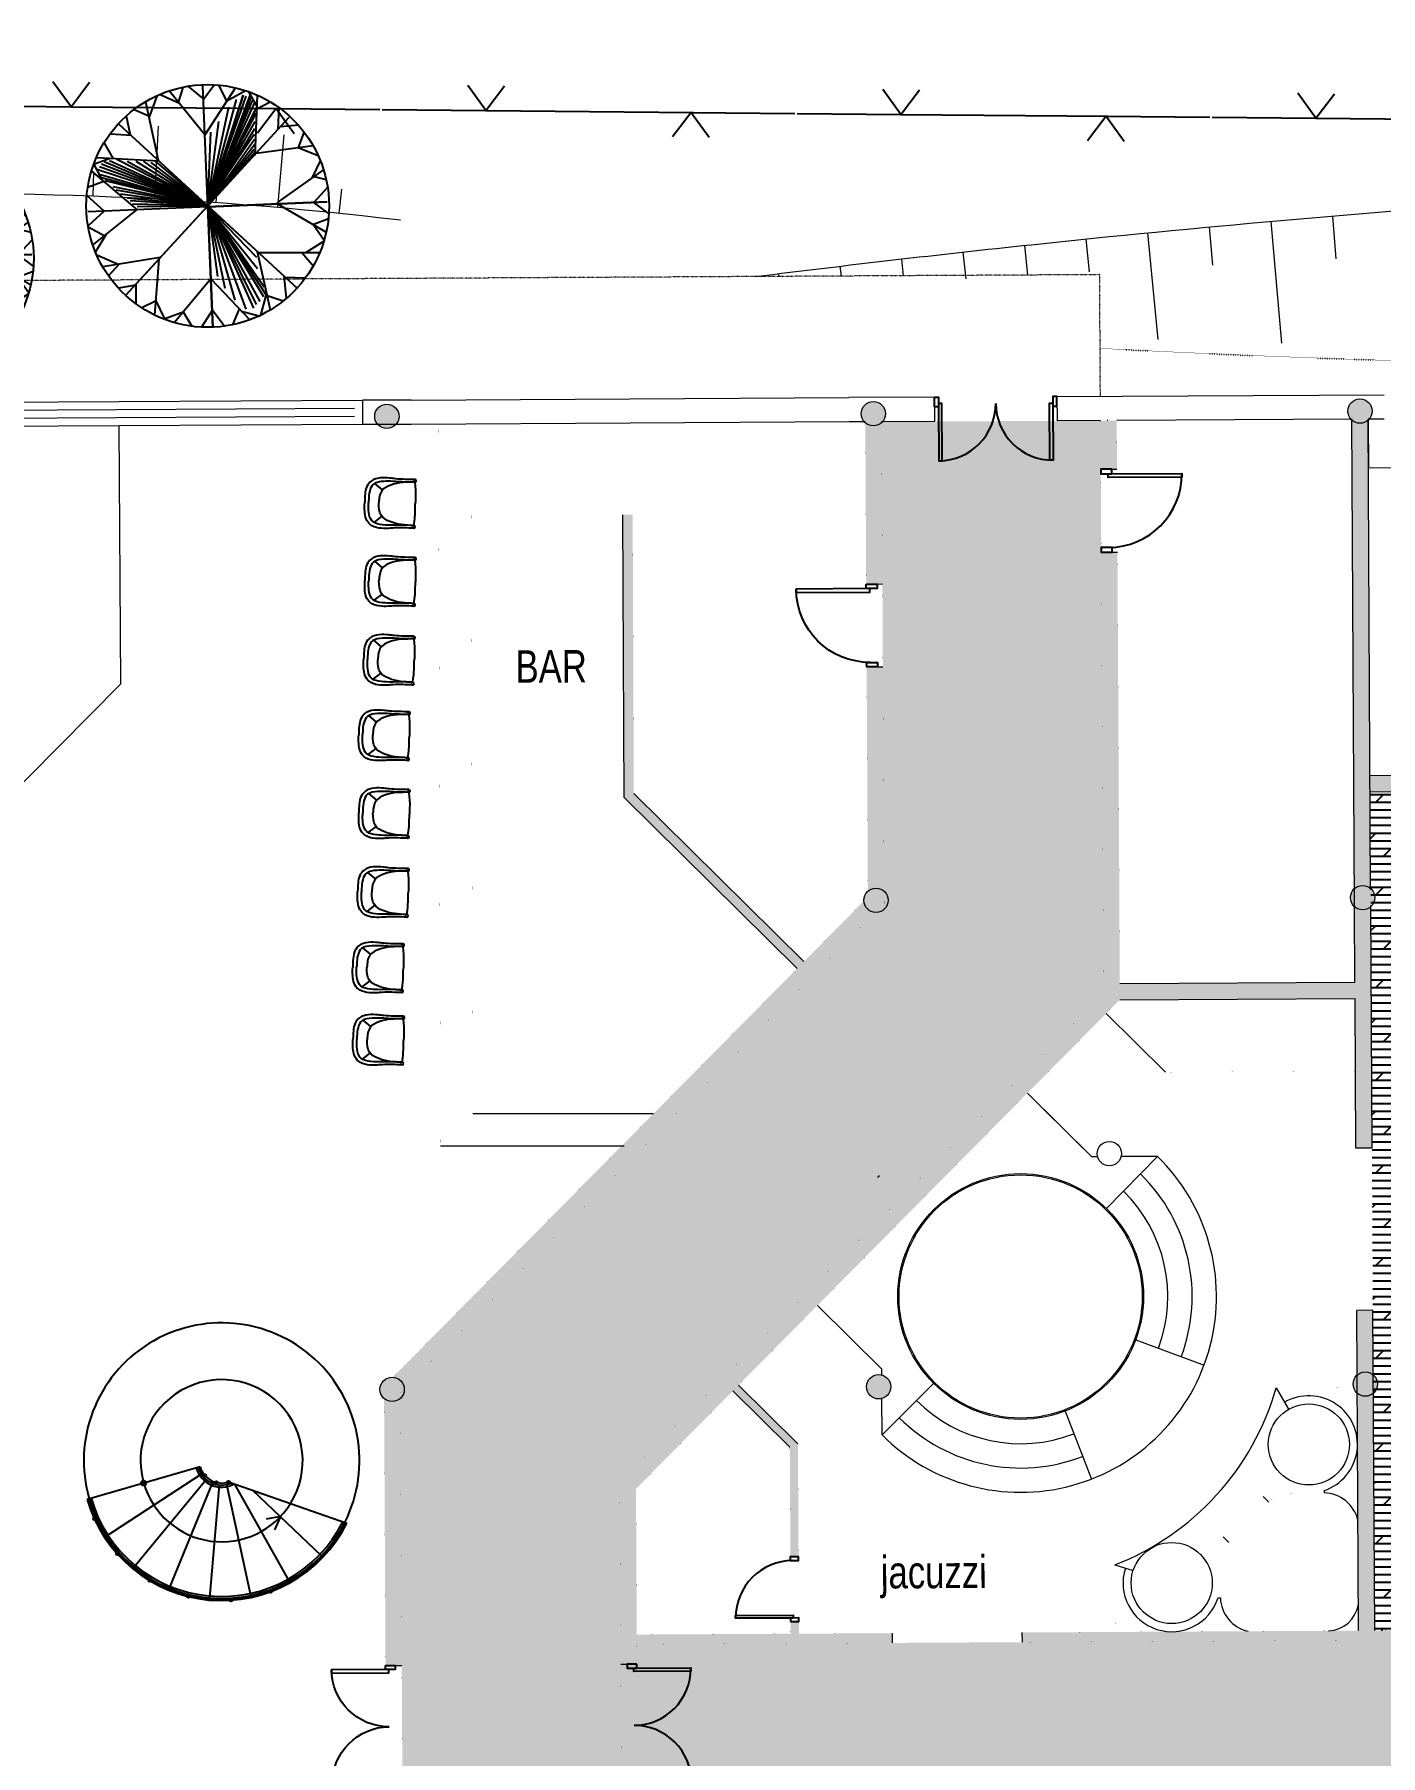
# Model space of a CAD drawing. Header units: millimetres. Extents: x 15176 to 113240, y 14038 to 107702.
# Drawn here: x 37371 to 53971, y 84063 to 105290 of the extents above; entities that cross this region are included whole.
import ezdxf

# ---------------------------------------------------------------- set-up
doc = ezdxf.new("R2010")
doc.units = ezdxf.units.MM
doc.linetypes.add('ACAD_ISO03W100', pattern=[30, 12, -18])
doc.linetypes.add('ADOT1', pattern=[1.6, 0.1, -1.5])
for name, color, linetype in [('contur floor', 175, 'Continuous'), ('doors', 4, 'Continuous'), ('furniture', 34, 'Continuous'), ('graas', 72, 'Continuous'), ('hatch', 252, 'Continuous'), ('sanitari', 144, 'Continuous'), ('txt', 164, 'Continuous'), ('wall', 5, 'Continuous'), ('windows', 4, 'Continuous')]:
    doc.layers.add(name, color=color, linetype=linetype)
doc.layers.add('plants', color=3, linetype='Continuous', lineweight=25)
doc.styles.add('KOTE', font='romrust.shx', dxfattribs={"width": 0.8})
pattern_1 = [(0, (0, 0), (0, 95.25), []), (45, (0, 0), (-190.4998701525148, 190.4998701525148), [134.7038418160373, -269.4076836320746])]

# ---------------------------------------------------------------- blocks, each defined once
blk = doc.blocks.new('476_3')
for p, q in [((-2.443, 0), (-2.887, 0.61)), ((-2.443, 0), (-1.999, 0.61)), ((-4.942, 0), (-2.443, 0)), ((-2.443, 0), (2.554, 0)), ((-2.443, 0), (-2.443, 0)), ((2.499, 0), (2.055, -0.61)), ((2.499, 0), (4.998, 0)), ((2.499, 0), (2.943, -0.61))]:
    blk.add_line(p, q)
blk = doc.blocks.new('D1510')
for points in [[(50, 20.00000000001819), (50, 725.0000000000182), (90, 725.0000000000182), (90, 20.00000000001819), (50, 20.00000000001819)], [(1460, 20.00000000001819), (1460, 725.0000000000182), (1420, 725.0000000000182), (1420, 20.00000000001819), (1460, 20.00000000001819)]]:
    blk.add_lwpolyline(points)
at = {"color": 0}
for points in [[(-1.455191522836685e-11, 60), (1.455191522836685e-11, -60), (50.00000000001455, -59.99999999996362), (49.99999999998545, 60), (-1.455191522836685e-11, 60)], [(1510.000000000015, 60), (1509.999999999985, -60), (1459.999999999985, -59.99999999996362), (1460.000000000015, 60), (1510.000000000015, 60)]]:
    blk.add_lwpolyline(points, dxfattribs=at)
for centre, start, end in [((50, 20.00000000001819), 0, 90), ((1460, 20.00000000001819), 90, 180)]:
    blk.add_arc(centre, 705, start, end)
blk = doc.blocks.new('D910')
blk.add_lwpolyline([(50, 20.00000000001819), (50, 830.0000000000182), (90, 830.0000000000182), (90, 20.00000000001819), (50, 20.00000000001819)])
at = {"color": 0}
for points in [[(-1.455191522836685e-11, 60), (1.455191522836685e-11, -60), (50.00000000001455, -59.99999999996362), (49.99999999998545, 60), (-1.455191522836685e-11, 60)], [(859.9999999999854, 60), (860.0000000000146, -60), (910.0000000000146, -59.99999999996362), (909.9999999999854, 60), (859.9999999999854, 60)]]:
    blk.add_lwpolyline(points, dxfattribs=at)
blk.add_arc((50, 20.00000000001819), 810, 0, 90)
blk = doc.blocks.new('chair')
at = {"layer": 'furniture'}
for p, q in [((-405.1464923507447, 169.6839737929859), (-502.3062291868264, 249.8182750646083)), ((-410.910259136057, -155.2066047660628), (-510.8512299828799, -231.8442133439567))]:
    blk.add_line(p, q, dxfattribs=at)
for centre in [(-7.969390500766167, 283.9434146582225), (-18.03588163867971, -283.482064487669)]:
    blk.add_circle(centre, 16.69040609972769, dxfattribs=at)
for points, knots in [([(-7.666665664211905, 301.0187124852237), (-87.9541950415587, 300.2321909521925), (-191.525018682114, 299.8833768447603), (-368.2489447556218, 322.6030625531785), (-517.2192821380595, 324.4682527380573), (-607.8777488769847, 210.273372145366), (-622.7762639654102, 113.729825866083), (-624.1614862074784, 46.82181461380787), (-624.6254982812461, 11.08104647443361)], [2.107928769730949, 2.107928769730949, 2.107928769730949, 2.107928769730949, 32.56566492032017, 41.4502390133168, 71.05429102073958, 82.06124660621079, 93.9829604484101, 107.6694990535344, 107.6694990535344, 107.6694990535344, 107.6694990535344]), ([(-8.26544240189105, 267.2556344269724), (0.9684982741964632, 178.9745153837866), (3.333681270501984, 132.460975784832), (1.34890679835371, 51.76999695213271), (-3.637978807091713e-11, 7.275957614183426e-12)], [0, 0, 0, 0, 11.10496699442068, 30.98104571489198, 30.98104571489198, 30.98104571489198, 30.98104571489198]), ([(-18.33880844115629, -300.557367458463), (-98.54792030950193, -296.9235866548242), (-202.0412009294523, -292.9013923079292), (-379.4597801209893, -309.338482172634), (-528.4025368542716, -305.9186033836359), (-614.9535286310202, -188.5799730546405), (-626.4183229035698, -91.56873364236526), (-625.4294834240063, -24.65369043928695), (-624.6254982812461, 11.08104647443361)], [2.107928769730949, 2.107928769730949, 2.107928769730949, 2.107928769730949, 32.56566492032017, 41.4502390133168, 71.05429102073958, 82.06124660621079, 93.9829604484101, 107.6694990535344, 107.6694990535344, 107.6694990535344, 107.6694990535344]), ([(-17.7398297376858, -266.7942842564389), (-5.380358063768654, -178.8962461676128), (-1.366822723626683, -132.4958691141001), (-0.4882298376542167, -51.78526591214177), (-3.637978807091713e-11, 7.275957614183426e-12)], [0, 0, 0, 0, 11.10496699442068, 30.98104571489198, 30.98104571489198, 30.98104571489198, 30.98104571489198])]:
    blk.add_open_spline(points, degree=3, knots=knots, dxfattribs=at)
for points in [[(-8.265442401883774, 267.2556344269869), (-164.0554671143909, 269.6636064871363), (-391.8500260913861, 275.0466245178541), (-517.1463810948917, 239.6993391025098), (-575.4937405615929, 48.85848025445375), (-576.179189751645, 10.22198091826067)], [(-8.265442401883774, 267.2556344269869), (-305.5045012517076, 230.5775162887767), (-414.0219665346449, 158.7042364639456), (-449.9291997137989, 7.982182931733405)], [(-17.73982973756938, -266.7942842564589), (-173.5172326688116, -263.6748507550019), (-401.3593853335406, -260.9745819253258), (-525.3231237021537, -221.205262933483), (-576.864619877153, -28.4149054602367), (-576.179196609839, 10.2215943357769)], [(-17.73982973756938, -266.7942842564589), (-313.4908700539454, -219.5961422605196), (-419.3906957548897, -143.9189624720948), (-449.9292050692384, 7.981881055597114)]]:
    blk.add_spline(points, degree=3, dxfattribs=at)
blk = doc.blocks.new('T40C')
at = {"color": 82, "linetype": 'Continuous'}
for p, q in [((-0.1219219999998131, 0.4262809689826099), (-0.1133199999999306, 0.5002069689826385)), ((-0.00155399999994188, 0.4443909689825887), (-0.0549750000000131, 0.506911968982422)), ((-0.00155399999994188, 0.0137749689820339), (-0.00155399999994188, 0.5114739689825001)), ((-0.00155399999994188, 0.5114739689825001), (-0.00155399999994188, -0.4769480310178551)), ((-0.00155399999994188, 0.436354968982414), (0.05851699999993798, 0.5048359689826611)), ((0.1040929999999207, 0.4401509689823797), (0.07536600000003091, 0.5037969689819874)), ((-0.2000170000001162, 0.2177959689825002), (-0.2512870000000476, 0.4459259689820101)), ((-0.2374279999999089, 0.3842559689819609), (-0.221002000000226, 0.4586119689820407)), ((-0.1327099999998609, 0.4380449689824673), (-0.2166360000001077, 0.460739968982125)), ((-0.004655000000184373, 0.298380968982201), (-0.1711030000001301, 0.4799189689820196)), ((-0.00155399999994188, 0.2889129689820038), (0.1386210000000574, 0.4895789689826415)), ((0.09790699999985009, 0.4312939689825726), (0.1805829999998423, 0.475146968982699)), ((0.2217279999999846, 0.4068259689820479), (0.1848150000000714, 0.4759459689821597)), ((0.2090880000000652, 0.2244179689823795), (0.2252260000000206, 0.457306968982266)), ((0.3507890000000771, 0.3661189689819366), (-0.3486699999998564, -0.3333400310175421)), ((0.001060000000052241, 0.01638896898202802), (-0.3443229999998039, 0.3617729689822227)), ((-0.3443229999998039, 0.3617729689822227), (0.3464439999997921, -0.3289950310181666)), ((-0.3044960000001993, 0.3219459689826181), (-0.3130409999998847, 0.3997969689826277)), ((-0.2368630000000849, 0.3817479689823813), (-0.2975870000000214, 0.411771968982066)), ((0.2207899999998517, 0.3932869689824656), (0.2878519999999298, 0.4166179689818819)), ((0.2979080000000067, 0.3132369689819825), (0.3134490000002188, 0.3990379689821566)), ((-0.3837789999997767, 0.2522999689826975), (-0.408382999999958, 0.2975499689819117)), ((-0.3054699999997865, 0.3229189689818668), (-0.3893480000001546, 0.3230529689826653)), ((0.3008300000001327, 0.3161599689819923), (0.3800750000000335, 0.3306309689824047)), ((0.3847040000000561, 0.2335429689819648), (0.4046750000002248, 0.2984089689825851)), ((-0.3770150000000285, 0.2508809689825284), (-0.4491619999998875, 0.2275149689821774)), ((-0.2033929999997781, 0.2144309689820147), (-0.4334990000002108, 0.2627389689823758)), ((0.2091550000000097, 0.2253619689827246), (0.4418000000000575, 0.2362039689824087)), ((0.3861040000001594, 0.2336089689824803), (0.4596569999998792, 0.1963229689827131)), ((0.3914690000001428, 0.2338589689825312), (0.3982270000001336, 0.2341739689818496)), ((-0.2946200000001227, 0.0137749689820339), (-0.4744460000001709, 0.1634729689822052)), ((-0.4277539999998226, 0.1246049689825668), (-0.4600740000000769, 0.2089529689819756)), ((0.2937149999997928, 0.0137749689820339), (0.4737810000001446, 0.1555339689821267)), ((0.4262840000001233, 0.118141968981945), (0.4586340000000746, 0.1988829689826161)), ((-0.4280859999998938, 0.1248809689823247), (-0.4899129999998877, 0.1006239689822905)), ((0.4291299999999865, 0.120381968982656), (0.4873080000002119, 0.0977579689824779)), ((-0.4417889999999716, 0.0137749689820339), (-0.4967200000000958, 0.06340896898200299)), ((-0.4276759999997921, 0.0137749689820339), (-0.4952309999998761, -0.04428303101758502)), ((0.4953169999998863, 0.0137749689820339), (-0.4938689999999042, 0.0137749689820339)), ((-0.2846349999999802, 0.01673996898261976), (-0.4720790000001216, -0.1432080310178208)), ((-0.00155399999994188, 0.0137749689820339), (-0.2916650000001937, 0.005942968982708408)), ((-0.00155399999994188, 0.0137749689820339), (-0.05283499999995911, -0.002093031017466274)), ((-0.00155399999994188, 0.0137749689820339), (-0.05283499999995911, -0.002093031017466274)), ((-0.00155399999994188, 0.0137749689820339), (0.001060000000052241, 0.01638896898202802)), ((-0.00155399999994188, 0.0137749689820339), (0.4953169999998863, 0.0137749689820339)), ((0.284979999999905, 0.0137749689820339), (0.4722489999999198, -0.13302203101739)), ((0.2916989999998805, 0.0137749689820339), (0.3746919999998681, 0.0137749689820339)), ((0.4314760000002025, 0.0137749689820339), (0.4910039999999753, 0.06786096898213145)), ((0.4349240000001373, 0.0169079689821956), (0.4927379999999175, -0.02762603101746208)), ((-0.429410000000189, -0.1067990310175446), (-0.4873739999998179, -0.08630203101802181)), ((-0.4387120000001232, -0.1147360310178556), (-0.4590370000000803, -0.1779190310180638)), ((0.4191289999998844, -0.09138303101735801), (0.4832999999998719, -0.09089103101814544)), ((0.4216989999999896, -0.09339603101761895), (0.4533190000001923, -0.1840350310176291)), ((-0.3711629999997967, -0.2191800310174585), (-0.4529449999999997, -0.1923010310174504)), ((-0.2066180000001623, -0.1905600310174123), (-0.4335219999998117, -0.2300270310179258)), ((-0.2067480000000614, -0.1914180310177471), (-0.2413719999999557, -0.4204180310180163)), ((0.2041709999998602, -0.18672203101778), (0.2148520000000644, -0.4325490310175155)), ((0.207140999999865, -0.18969203101733), (0.4317769999997836, -0.2236440310180114)), ((0.3628359999997883, -0.2132240310174893), (0.4475790000001325, -0.1967410310180639)), ((-0.371157999999923, -0.2191800310174585), (-0.3953010000000177, -0.2871630310173714)), ((-0.00155399999994188, -0.2596290310175391), (-0.1423620000000483, -0.4598530310177011)), ((-0.00155399999994188, -0.2564830310175239), (0.1599949999999808, -0.4525260310174417)), ((0.3754509999998845, -0.2151300310179067), (0.3928270000001248, -0.2870600310179725)), ((-0.312626999999793, -0.2937890310176954), (-0.3837079999998423, -0.3015960310176524)), ((-0.312445999999909, -0.297118031017817), (-0.3081750000001193, -0.3761220310179851)), ((0.3007290000000467, -0.2832810310173954), (0.387391000000207, -0.2905470310179226)), ((0.3007729999999356, -0.2851340310180603), (0.3017239999999219, -0.3787290310174285)), ((-0.2322439999998096, -0.3600510310179743), (-0.2901510000001508, -0.3881670310174741)), ((-0.2314580000002024, -0.3548460310175869), (-0.2032500000000255, -0.439387031017759)), ((-0.1045709999998508, -0.4061170310178568), (-0.1916740000001482, -0.4425170310178146)), ((-0.1085809999999583, -0.4118180310179014), (-0.0868559999998979, -0.4727290310174794)), ((-0.00155399999994188, -0.4144080310179561), (-0.04696899999999005, -0.4779440310176142)), ((-0.00155399999994188, -0.4109140310174553), (0.05149900000014895, -0.4769660310175823)), ((0.1172059999998964, -0.4006020310180247), (0.09465499999987514, -0.4728260310175756)), ((0.1259260000001632, -0.4111830310175719), (0.1857329999998001, -0.4427920310181435)), ((0.2123120000001109, -0.3740560310179717), (0.1875350000000253, -0.4420470310178644)), ((0.2119910000001255, -0.3666760310179598), (0.2724349999998594, -0.3967290310174576))]:
    blk.add_line(p, q, dxfattribs=at)
at = {"color": 31, "linetype": 'Continuous'}
for p, q in [((-0.00155399999994188, 0.0137749689820339), (0.1054070000000138, 0.4377799689818858)), ((-0.00155399999994188, 0.0137749689820339), (0.1166320000002088, 0.4328059689823931)), ((0.001060000000052241, 0.01638896898202802), (0.1416540000000168, 0.434909968982538)), ((0.001060000000052241, 0.01638896898202802), (0.1801099999997859, 0.4343369689822794)), ((0.001060000000052241, 0.01638896898202802), (0.1609749999997803, 0.4320409689826192)), ((-0.00155399999994188, 0.0137749689820339), (0.2032939999999144, 0.413480968982185)), ((-0.00155399999994188, 0.0137749689820339), (0.08516599999984464, 0.4075499689824937)), ((-0.00155399999994188, 0.0137749689820339), (0.2071580000001632, 0.3566559689825226)), ((0.001060000000052241, 0.01638896898202802), (0.3507890000000771, 0.3661189689819366)), ((-0.00155399999994188, 0.0137749689820339), (0.1988780000001498, 0.2925589689821209)), ((0.001060000000052241, 0.01638896898202802), (0.04910199999994802, 0.3369479689827131)), ((0.001060000000052241, 0.01638896898202802), (0.01745500000015454, 0.3021259689821818)), ((-0.00155399999994188, 0.0137749689820339), (0.1836060000000543, 0.2378379689826033)), ((-0.00155399999994188, 0.0137749689820339), (-0.4476979999999458, -0.155924031018003)), ((-0.00155399999994188, 0.0137749689820339), (-0.4464100000000144, -0.1312430310181298)), ((-0.00155399999994188, 0.0137749689820339), (-0.4421779999997852, -0.1429140310174262)), ((-0.00155399999994188, 0.0137749689820339), (-0.437945000000127, -0.1735270310173291)), ((-0.00155399999994188, 0.0137749689820339), (-0.4327939999998307, -0.1117270310178355)), ((-0.00155399999994188, 0.0137749689820339), (-0.4324249999999665, -0.1861560310180721)), ((-0.4324249999999665, -0.1861560310180721), (-0.00155399999994188, 0.0137749689820339)), ((-0.00155399999994188, 0.0137749689820339), (-0.4145779999998922, -0.09680203101743245)), ((-0.00155399999994188, 0.0137749689820339), (-0.4013300000001436, -0.1945740310175097)), ((-0.00155399999994188, 0.0137749689820339), (-0.3864260000000286, -0.0774780310175629)), ((-0.00155399999994188, 0.0137749689820339), (-0.3647150000001602, -0.05930203101797815)), ((-0.00155399999994188, 0.0137749689820339), (-0.3588270000000193, -0.1966790310179931)), ((-0.00155399999994188, 0.0137749689820339), (-0.3308569999999236, -0.03021803101728437)), ((-0.00155399999994188, 0.0137749689820339), (-0.3155849999998281, -0.01510403101747215)), ((-0.00155399999994188, 0.0137749689820339), (-0.3006810000001678, -0.004197031017611152)), ((-0.00155399999994188, 0.0137749689820339), (-0.2861450000000332, -0.1863460310178198)), ((-0.00155399999994188, 0.0137749689820339), (-0.2311300000001211, -0.1809890310178162)), ((-0.00155399999994188, 0.0137749689820339), (0.00880700000016077, -0.2668980310172628)), ((-0.00155399999994188, 0.0137749689820339), (0.02426199999990786, -0.2768460310180672)), ((-0.00155399999994188, 0.0137749689820339), (0.04082199999993463, -0.3032510310176804)), ((-0.00155399999994188, 0.0137749689820339), (0.06253500000002532, -0.3241060310174362)), ((-0.00155399999994188, 0.0137749689820339), (0.0871900000001915, -0.3518490310179914)), ((-0.00155399999994188, 0.0137749689820339), (0.1103750000002037, -0.387820031017327)), ((-0.00155399999994188, 0.0137749689820339), (0.1339269999998578, -0.4063780310179936)), ((-0.00155399999994188, 0.0137749689820339), (0.1521429999997963, -0.4201550310181119)), ((-0.00155399999994188, 0.0137749689820339), (0.1668629999999212, -0.421111031017972)), ((-0.00155399999994188, 0.0137749689820339), (0.1801099999997859, -0.4201550310181119)), ((-0.00155399999994188, 0.0137749689820339), (0.1959350000001905, -0.4201550310181119)), ((-0.00155399999994188, 0.0137749689820339), (0.2012700000000223, -0.3954730310179002)), ((-0.00155399999994188, 0.0137749689820339), (0.2071580000001632, -0.3832280310180067)), ((-0.00155399999994188, 0.0137749689820339), (0.206239000000096, -0.3646680310175725)), ((-0.00155399999994188, 0.0137749689820339), (0.2018229999998766, -0.3233400310173238)), ((-0.00155399999994188, 0.0137749689820339), (0.2038470000002235, -0.305164031017739)), ((-0.00155399999994188, 0.0137749689820339), (0.2043979999998555, -0.2808650310180383)), ((-0.00155399999994188, 0.0137749689820339), (0.198327000000063, -0.250443031017312)), ((-0.00155399999994188, 0.0137749689820339), (0.1970400000000154, -0.2334140310176736)), ((-0.00155399999994188, 0.0137749689820339), (0.2007189999999355, -0.2173430310176627)), ((-0.00155399999994188, 0.0137749689820339), (0.1959350000001905, -0.1959130310178807)), ((-0.05283499999995911, -0.002093031017466274), (-0.4550580000000082, -0.166447031017924)), ((-0.05283499999995911, -0.002093031017466274), (-0.346313999999893, -0.04495203101760126))]:
    blk.add_line(p, q, dxfattribs=at)
at = {"color": 82, "linetype": 'Continuous'}
blk.add_circle((-0.00155399999994188, 0.0137749689820339), 0.496022, dxfattribs=at)

msp = doc.modelspace()

# ---------------------------------------------------------------- hatches: boundary and pattern name
at = {"layer": 'contur floor'}
h = msp.add_hatch(dxfattribs=at)
h.set_pattern_fill('DOLMIT', color=256, scale=15)
h.set_pattern_definition(pattern_1)
h.paths.add_polyline_path([(44600.99890956274, 85189.38101221673), (44800.99593596789, 85190.47162209664), (44799.65993886502, 85435.46797944035), (60239.4303771838, 85519.66306216689), (60240.95894045217, 85239.35374718177), (60440.95596685531, 85240.44435706164), (60439.42740358692, 85520.753672047), (63599.38042075606, 85537.98530814901), (63600.57838218738, 85318.3020571263), (64000.57243499384, 85320.48327688605), (63917.25154960764, 100599.9426160636), (81605.18516290135, 100696.3972259158), (81662.68640211341, 100656.9683445998), (81617.05275080074, 100684.6583670507), (81800.40433139977, 64896.92949975751), (64112.47071810585, 64800.47488990542), (64009.29731403285, 83720.50706566114), (63609.3032612266, 83718.32584590139), (63610.28651955537, 83538.0150441177), (60450.33350238571, 83520.78340801556), (60448.80493911734, 83801.09272300088), (60248.8079127142, 83800.00211312101), (60250.33647598259, 83519.69279813566), (44810.5660376618, 83435.49771540897), (44809.23004055934, 83680.49407275292), (44609.23301415582, 83679.40346287302)])
h.paths.add_polyline_path([(64872.41782195185, 99655.13713757828), (65025.64851007488, 71555.55492794001), (79125.43887149476, 71632.44292447151), (78972.20818337175, 99732.02513410978)], flags=16)
h.paths.add_polyline_path([(79284.70682527605, 69933.28615745483), (79306.79167534361, 65883.34637279174), (66606.98049874548, 65814.09264541941), (66584.89564867792, 69864.0324300825)], flags=16)
h = msp.add_hatch(dxfattribs=at)
h.set_pattern_fill('DOLMIT', color=256, scale=15)
h.set_pattern_definition(pattern_1)
h.paths.add_polyline_path([(53912.62237154681, 64744.85378603486), (50983.37660229337, 64728.88022665758), (50967.17717021436, 67699.54673629274), (41947.68214000668, 76621.20630954948), (41882.69729261743, 88538.18641296617), (47849.80720964281, 94570.73201722157), (47817.49092415645, 100512.1485207334), (50517.45078059856, 100526.8717541117), (50555.94820770406, 93467.17874443327), (44588.75571200685, 87434.5496559433), (44641.5434335015, 77754.28953332908), (52865.92619547329, 69619.11755787735), (53880.44938010292, 70644.76606492355)])
h = msp.add_hatch(dxfattribs=at)
h.set_pattern_fill('DOLMIT', color=256, scale=15)
h.set_pattern_definition(pattern_1)
h.paths.add_polyline_path([(54209.52003112977, 85486.78117428868), (54208.86566520185, 85606.77939013054), (53898.870274277, 85605.08894481673), (53842.4857434872, 95944.93520985814), (59042.4084299682, 95973.291066735), (59098.79296075806, 85633.44480169372), (58788.79756983338, 85631.75435637991), (58789.45193576129, 85511.75614053808), (57789.46680374557, 85506.30309113854), (57788.81243781766, 85626.3013069804), (55208.85079721748, 85612.23243953), (55209.5051631454, 85492.23422368814)])
h.paths.add_polyline_path([(54556.87138631262, 93308.79159591647), (58356.81488797188, 93329.51318363418), (58386.80665966851, 87829.59495754837), (54586.86315800922, 87808.87336983066)], flags=16)
at = {"layer": 'graas', "linetype": 'ByBlock', "lineweight": 13}
h = msp.add_hatch(dxfattribs=at)
h.set_pattern_fill('AR-SAND', color=256, scale=10, angle=68.99999999999999, style=0)
h.set_pattern_definition([(37.50000000000001, (25327.59192455947, 41406.08846742971), (-16.0003129598405, 489.4132373293423), [0, -386.08, 0, -431.8, 0, -412.75]), (7.49999999999999, (25327.59192455947, 41406.08846742971), (449.5232831380026, 716.8251005683543), [0, -208.2799999999999, 0, -347.9799999999998, 0, -133.3499999999999]), (327.5, (25015.17192455946, 41406.08846742971), (790.9923702414579, 1.437184678545691), [0, -127, 0, -457.2, 0, -596.9]), (317.5, (25015.17192455946, 41406.08846742971), (763.5564524722973, 222.9293232572162), [0, -63.5, 0, -299.72, 0, -342.9])])
edge = h.paths.add_edge_path()
edge.add_line((23714.70729949567, 64280.1761545648), (23592.53843724974, 86683.61263442083))
edge.add_line((22183.20993757501, 86675.92738222779), (23592.53843725005, 86683.61263442069))
edge.add_arc((22622.24887066183, 84935.91609648775), 1794.545752904836, 103.3105260061327, 159.0228163147476)
edge.add_line((21055.9950642951, 72413.78181990533), (20946.64011591981, 85578.3565686676))
edge.add_line((21105.87946654015, 63265.93500779584), (21055.9950642951, 72413.78181990531))
edge.add_line((21105.87946654015, 63265.93500779584), (52715.57755637063, 63438.30681580104))
edge.add_line((53914.25828636662, 64444.85824642674), (23714.70729949567, 64280.1761545648))
edge.add_arc((52700.43905803916, 64673.35236428081), 1235.138324622552, 269.9226120434718, 349.3391731090709)
at = {"layer": 'hatch', "linetype": 'ByBlock', "lineweight": 13}
h = msp.add_hatch(color=256, dxfattribs=at)
edge = h.paths.add_edge_path()
edge.add_arc((41717.03631392136, 100578.8834325986), 150, 0, 360)
h = msp.add_hatch(color=256, dxfattribs=at)
edge = h.paths.add_edge_path()
edge.add_arc((41717.03631392139, 100578.8834325986), 150, 0, 360)
h = msp.add_hatch(color=256, dxfattribs=at)
edge = h.paths.add_edge_path()
edge.add_arc((47716.94710601494, 100611.601728995), 150, 0, 360)
h = msp.add_hatch(color=256, dxfattribs=at)
edge = h.paths.add_edge_path()
edge.add_arc((53716.8578981086, 100644.3200253914), 150, 0, 360)
for points in [[(44600.99890956274, 85189.38101221673), (44800.99593596789, 85190.47162209664), (44799.65993886502, 85435.46797944035), (47949.61310471216, 85452.64508504845), (47948.95873878422, 85572.6433008904), (46798.97583696627, 85566.37229408108), (46798.15787955638, 85716.37006388337), (46698.15936635481, 85715.8247589434), (46698.97732376473, 85565.82698914106), (44799.00557293507, 85555.4661952822), (44789.20448381349, 87352.79878505273), (45984.71312934684, 88561.41745049483), (46686.42700859322, 87867.31513905738), (46693.80971793915, 86513.46722041906), (46793.80823114034, 86514.01252535905), (46786.19964909303, 87909.28118438253), (46055.03716731939, 88632.51266610908), (50756.39697951067, 93385.42787354265), (53656.35386235593, 93401.2417168009), (53666.42760394749, 91553.90987042969), (53866.42463035061, 91555.00048030957), (53842.4857434872, 95944.93520985814), (55646.96041286431, 95954.77524567186), (55645.86980298444, 96154.77227207489), (53841.39513360732, 96144.93223626126), (53817.40171624994, 100544.8668171297), (53717.60717079366, 100506.917722553), (53617.40468984676, 100543.7762072498), (53655.26325247603, 93601.23874320404), (50755.30636963079, 93585.42489994579), (50726.29453813119, 98905.64080598956), (50526.29751172912, 98904.55019610957), (50555.94820770406, 93467.17874443327), (44588.75571200685, 87434.5496559433)], [(47617.55826227047, 100499.2546874713), (47628.39999655212, 98511.08764682242), (47828.39702295524, 98512.17825670232), (47829.29414753869, 100512.2128852505), (47716.94710601494, 100461.601728995)], [(50517.45078059856, 100526.8717541117), (50717.44780700168, 100527.9623639916), (50720.71963664133, 99927.97128478228), (50520.72261023821, 99926.88067490241)], [(47833.92970290894, 97489.8447532132), (47633.97491328433, 97488.75437306569), (47649.05721975266, 94722.94736854528), (47608.24614882452, 94610.9197592597), (46859.95475340291, 93854.42255526612), (44762.43660800843, 95929.18869009565), (44748.4428163472, 99367.14542875643), (44628.44460050535, 99366.49106282851), (44642.70943940867, 95878.82943570544), (46775.5659078359, 93769.10829652895), (41682.24852081083, 88619.93728385674), (41701.0420267134, 85173.5671689584), (41901.03905312062, 85174.65777883836), (41882.69729261743, 88538.18641296617), (47749.66540241131, 94461.6909369014), (47849.05424615581, 94724.03797842513)], [(49548.93495000919, 85581.36817992941), (53698.87324787391, 85603.99833493686), (53677.33370274628, 89553.93960639849), (53877.33072914937, 89555.03021627839), (53898.87027427697, 85605.08894481676), (54208.86566520185, 85606.77939013057), (54209.5200311298, 85486.78117428868), (49549.5893159371, 85461.3699640875)]]:
    msp.add_hatch(color=256, dxfattribs=at).paths.add_polyline_path(points)
h = msp.add_hatch(color=256, dxfattribs=at)
edge = h.paths.add_edge_path()
edge.add_arc((47749.66540241131, 94611.6909369014), 150, 0, 360)
h = msp.add_hatch(color=256, dxfattribs=at)
edge = h.paths.add_edge_path()
edge.add_arc((53749.57619450492, 94644.40923329777), 150, 0, 360)
h = msp.add_hatch(color=256, dxfattribs=at)
edge = h.paths.add_edge_path()
edge.add_arc((41782.4729067141, 88579.06184841145), 150, 0, 360)
h = msp.add_hatch(color=256, dxfattribs=at)
edge = h.paths.add_edge_path()
edge.add_arc((47782.38369880768, 88611.78014480782), 150, 0, 360)
h = msp.add_hatch(color=256, dxfattribs=at)
edge = h.paths.add_edge_path()
edge.add_arc((53782.29449090129, 88644.4984412042), 150, 0, 360)

# ---------------------------------------------------------------- linework, layer by layer
at = {"color": 7, "linetype": 'Continuous', "lineweight": 13}
for p, q in [((38854.22446592731, 103259.2059297148, -176709.9999997358), (38901.91579526209, 104157.941450936, -176709.9999997358)), ((40372.8247746845, 103153.5384849499, -176709.9999997358), (40450.06225707522, 104050.2181218945, -176709.9999997358)), ((38093.82592239149, 103293.2852338967, -176709.9999997358), (38104.79154984094, 103593.0847586044, -176709.9999997358)), ((39613.95931853337, 103212.6194754903, -176709.9999997358), (39634.7836063435, 103511.8958511644, -176709.9999997358)), ((41130.61536424942, 103081.978954843, -176709.9999997358), (41161.275760438, 103380.4080755825, -176709.9999997358)), ((52616.45986046956, 102983.8743995638, -176709.9999997358), (52749.87995896381, 101481.721255289, -176709.9999997358)), ((53376.5870094315, 103049.7327740313, -176709.9999997358), (53421.25473354885, 102520.8959665372, -176709.9999997358)), ((50337.88591431882, 102766.5935211444, -176709.9999997358), (50379.04974474706, 102362.651922324, -176709.9999997358)), ((51097.09511781702, 102842.3034504528, -176709.9999997358), (51225.34325872714, 101527.4735775732, -176709.9999997358)), ((51856.62449728031, 102914.7308610438, -176709.9999997358), (51900.46769809778, 102444.1977895254, -176709.9999997358)), ((48820.48477399736, 102605.3318264063, -176709.9999997358), (48856.88878967293, 102276.3257770867, -176709.9999997358)), ((49579.0110730431, 102687.602487797, -176709.9999997358), (49617.86619824881, 102321.9929647794, -176709.9999997358)), ((46547.13883103241, 102338.8577529438, -176709.9999997358), (46551.29675374515, 102305.2705614834, -176709.9999997358)), ((47304.53448978934, 102430.9578298432, -176709.9999997358), (47319.04267353687, 102309.4571801568, -176709.9999997358)), ((48062.32119066818, 102519.7830742481, -176709.9999997358), (48086.03308154084, 102313.6396789258, -176709.9999997358))]:
    msp.add_line(p, q, dxfattribs=at)
at = {"color": 7, "linetype": 'ACAD_ISO03W100', "lineweight": 20, "ltscale": 0.05}
for p, q in [((50507.63529167965, 102326.8449917398, -176709.9999997358), (22008.05902923518, 102171.433083857, -176709.9999997358)), ((50515.81486577875, 100826.8672937164, -176709.9999997358), (50507.63529167965, 102326.8449917398, -176709.9999997358))]:
    msp.add_line(p, q, dxfattribs=at)
at = {"linetype": 'Continuous'}
for p, q in [((39415.38798558724, 87623.67418035766, -176709.9999997358), (38022.00026132874, 87222.4627025984, -176709.9999997358)), ((38257.6655973079, 86768.12390414608, -176709.9999997358), (39428.7125433714, 87535.35858148761, -176709.9999997358)), ((38597.38978678585, 86388.77009767189, -176709.9999997358), (39488.66387092634, 87468.41379210979, -176709.9999997358)), ((39036.00702532378, 86126.32322374202, -176709.9999997358), (39566.06691302126, 87422.09963788689, -176709.9999997358)), ((39532.98745475404, 86006.10437162241, -176709.9999997358), (39653.76934174425, 87400.88454633634, -176709.9999997358)), ((40039.02967864418, 86038.18631492543, -176709.9999997358), (39743.07091066605, 87406.54606574279, -176709.9999997358)), ((39764.22803934768, 87438.09493262728, -176709.9999997358), (41223.69896342367, 86930.64870916892, -176709.9999997358)), ((40511.86803315111, 86217.39794048949, -176709.9999997358), (39841.67316312937, 87411.16789013537, -176709.9999997358)), ((40911.07595323568, 86527.76216647553, -176709.9999997358), (40064.16030299495, 87333.8109130073, -176709.9999997358))]:
    msp.add_line(p, q, dxfattribs=at)
at = {"color": 7, "linetype": 'Continuous', "lineweight": 13}
for points in [[(46265.08073531082, 102303.7097881904, -0.004842999290802721), (49661.63442879295, 102696.3636129847, -0.008763275638965822), (55824.33361720879, 103239.3443390455, -0.01177024194213534), (64124.10600796322, 103628.183783745, -0.01177024194220867), (72432.98156700746, 103625.9934462865)], [(41887.12590813049, 102997.9602606008, 0.04120698578867531), (34280.53202894691, 103275.4780353079, 0.05171554137455562), (28277.12765214275, 102372.8262977269, 0.00389395209593963), (27636.38881792579, 102202.1251005592, -0.08437347090783048)]]:
    msp.add_lwpolyline(points, format="xyb", dxfattribs=at)
at = {"color": 7, "linetype": 'ADOT1'}
msp.add_lwpolyline([(50512.59058981767, 101418.1379363273, 0.004799877319582332), (53647.54402847518, 101282.8017308953, 0.01552476564550699), (63794.4658308161, 101257.469091361, 0.008625513092741382), (69427.10882343279, 101515.6306378327, 0.008625513092611944), (75047.49467389035, 101967.9329234005)], format="xyb", dxfattribs=at)
at = {"color": 4, "linetype": 'Continuous', "elevation": -176709.9999997358, "flags": 128}
for points in [[(40404.01869147364, 87010.35198536358), (40229.51308226876, 86978.48424596243)], [(40404.01869147364, 87010.35198536358), (40330.11039956356, 86849.09031959815)]]:
    msp.add_lwpolyline(points, dxfattribs=at)
at = {"color": 4, "linetype": 'Continuous'}
msp.add_circle((38718.69412345797, 87423.06844147801, -176709.9999997358), 30.74363946436078, dxfattribs=at)
at = {"linetype": 'Continuous'}
for centre in [(39472.5237226914, 87518.87041086168, -176709.9999997358), (39764.22803934768, 87438.09493262728, -176709.9999997358), (39615.01993730964, 87432.46879358584, -176709.9999997358), (38111.8135662587, 86980.38417100714, -176709.9999997358), (38394.02242340971, 86549.64266507846, -176709.9999997358), (38793.87159628331, 86219.5567235931, -176709.9999997358), (39270.27080535438, 86024.04744611337, -176709.9999997358), (39794.87776278518, 85978.61876896737, -176709.9999997358), (40285.97536437554, 86084.83691886318, -176709.9999997358)]:
    msp.add_circle(centre, 15, dxfattribs=at)
at = {"color": 30, "linetype": 'Continuous'}
for radius, start in [(1700, 333.4132501967553), (1000, 328.1551070981974)]:
    msp.add_arc((39679.65117467073, 87699.76601234649, -176709.9999997358), radius, start, 196.0632038800194, dxfattribs=at)
at = {"linetype": 'Continuous'}
for radius, end in [(325, 298.3720031049093), (300, 293.8345731077044), (275, 287.9117785723864), (1725, 333.5212988833864), (1715, 333.4132501967553), (1700, 333.4132501967553), (1675, 333.3019484502585)]:
    msp.add_arc((39679.65117467073, 87699.76601234649, -176709.9999997358), radius, 196.0632038800194, end, dxfattribs=at)
at = {"color": 4, "linetype": 'Continuous'}
msp.add_arc((39679.65117467073, 87699.76601234649, -176709.9999997358), 1000, 196.0632038800194, 328.1551070981974, dxfattribs=at)
at = {"layer": 'contur floor', "linetype": 'ByBlock', "lineweight": 13}
for p, q in [((38434.96693453687, 97281.75240461918, -176709.9999997358), (38417.63068320986, 100460.889856379, -176709.9999997358)), ((32467.7744388397, 91249.12331612923, -176709.9999997358), (38434.96693453687, 97281.75240461918, -176709.9999997358))]:
    msp.add_line(p, q, dxfattribs=at)
at = {"layer": 'contur floor', "const_width": 0.1, "elevation": -176709.9999997358}
msp.add_lwpolyline([(53912.62237154681, 64744.85378603486), (50983.37660229337, 64728.88022665758), (50967.17717021436, 67699.54673629274), (41947.68214000668, 76621.20630954948), (41882.69729261743, 88538.18641296617), (47849.80720964281, 94570.73201722157), (47817.49092415645, 100512.1485207334), (50517.45078059856, 100526.8717541117), (50555.94820770406, 93467.17874443327), (44588.75571200685, 87434.5496559433), (44641.5434335015, 77754.28953332908), (52865.92619547329, 69619.11755787735), (53880.44938010292, 70644.76606492355), (53912.62237154684, 64744.85378603145)], dxfattribs=at)
at = {"layer": 'furniture', "linetype": 'ByBlock', "lineweight": 13}
for p, q in [((51318.33831671669, 92491.11955797128, -176709.9999997358), (50587.17583494302, 93214.3510396978, -176709.9999997358)), ((50304.56917608978, 91551.09056828512, -176709.9999997358), (49615.83277326261, 92232.35617142078, -176709.9999997358)), ((50408.89794645374, 91447.89346359513, -176709.9999997358), (49615.83277326266, 92232.35617142078, -176709.9999997358)), ((45005.09530891717, 91979.22261024435, -176709.9999997358), (42776.67851367086, 91979.22261024435, -176709.9999997358)), ((44642.70943940867, 91579.22261024435, -176709.9999997358), (42378.85381857926, 91579.22261024435, -176709.9999997358)), ((50481.91539894103, 91448.29163729059, -176709.9999997358), (50408.89794645371, 91447.8934635951, -176709.9999997358)), ((51220.45638358907, 91452.31899764208, -176709.9999997358), (50591.528555125, 90808.54125137907, -176709.9999997358)), ((51220.45638358907, 91452.31899764205, -176709.9999997358), (50771.9926843555, 91449.87346657622, -176709.9999997358)), ((47819.44540219082, 88830.04482656045, -176709.9999997358), (47026.38022899974, 89614.5075343861, -176709.9999997358)), ((50951.22169845743, 89192.49584939421, -176709.9999997358), (51793.82862197046, 88876.24662418108, -176709.9999997358)), ((47819.84357588631, 88757.02737407316, -176709.9999997358), (47819.44540219082, 88830.04482656045, -176709.9999997358)), ((47823.8709362378, 88018.48638942509, -176709.9999997358), (48460.75134902264, 88654.39781392616, -176709.9999997358)), ((47823.8709362378, 88018.48638942509, -176709.9999997358), (47821.4254051719, 88466.95008865866, -176709.9999997358)), ((50080.62343300422, 88312.35055085574, -176709.9999997358), (50406.0432681292, 87473.24273245141, -176709.9999997358))]:
    msp.add_line(p, q, dxfattribs=at)
at = {"layer": 'furniture', "linetype": 'ByBlock', "lineweight": 13, "const_width": 0.1, "elevation": -176709.9999997358}
for points in [[(42353.8077728746, 100471.7959551778), (42378.85381857926, 91579.22261024435)], [(42753.80182568083, 100473.9771749376), (42776.67851367086, 91979.22261024435)], [(53661.2472070182, 92503.8957458445), (53661.2472070182, 92503.8957458445), (51318.33831671669, 92491.11955797128)]]:
    msp.add_lwpolyline(points, dxfattribs=at)
at = {"layer": 'furniture', "linetype": 'ByBlock', "lineweight": 13}
for centre, radius, start, end in [((49532.83337721051, 89724.84871183633, -176709.9999997358), 2415, 224.956380197307, 45.66849633091804), ((49495.77167382737, 89506.5840300837, -176709.9999997358), 2415, 134.9563801973071, 135.6684963320971), ((49532.83337721051, 89724.84871183633, -176709.9999997358), 2115, 339.4277633712717, 45.66849633091804), ((49532.83337721051, 89724.84871183633, -176709.9999997358), 1815, 339.4277633712717, 45.66849633091804), ((49532.83337721051, 89724.84871183633, -176709.9999997358), 1815, 224.956380197307, 291.197113158662), ((49532.83337721051, 89724.84871183633, -176709.9999997358), 2115, 224.956380197307, 291.197113158662)]:
    msp.add_arc(centre, radius, start, end, dxfattribs=at)
at = {"layer": 'sanitari', "linetype": 'ByBlock', "lineweight": 13}
for p, q in [((52683.97240898531, 88598.50855285811, -176709.9999997358), (52836.5249133528, 88334.01775793565, -176709.9999997358)), ((52523.10306849304, 87259.31234903779, -176709.9999997358), (52594.19828410726, 87188.98831106524, -176709.9999997358)), ((53275.49565766397, 87331.49479597196, -176709.9999997358), (53275.65804661528, 87301.71576317411, -176709.9999997358)), ((52030.83480268519, 86761.64583973814, -176709.9999997358), (52101.9300182994, 86691.32180176559, -176709.9999997358)), ((50694.40139987104, 86415.87023229452, -176709.9999997358), (50919.23674570123, 86343.89253059737, -176709.9999997358)), ((51966.86219446026, 86008.51077928639, -176709.9999997358), (51996.64122725811, 86008.6731682377, -176709.9999997358))]:
    msp.add_line(p, q, dxfattribs=at)
at = {"layer": 'sanitari', "linetype": 'ByBlock', "lineweight": 13, "const_width": 0.1, "elevation": -176709.9999997358}
for points in [[(53698.87324787388, 85603.99833493691), (53682.51409967573, 88603.95373098369), (52683.97240898531, 88598.50855285817)], [(52523.10306849302, 87259.31234903782), (52772.61948226474, 87511.56497485144)], [(52594.19828410726, 87188.98831106524), (52702.61197017244, 87298.59086815029)], [(53275.65804661528, 87301.71576317417), (52702.61197017244, 87298.59086815029)], [(51781.31838891344, 86509.39321392449), (52030.83480268519, 86761.64583973814)], [(51993.51633223426, 86581.71924468051), (52101.93001829943, 86691.32180176559)], [(53698.87324787391, 85603.99833493691), (50698.91785182711, 85587.6391867387), (50694.40139987104, 86415.87023229452)], [(51996.64122725811, 86008.6731682377), (51993.51633223426, 86581.71924468051)]]:
    msp.add_lwpolyline(points, dxfattribs=at)
at = {"layer": 'sanitari', "linetype": 'ByBlock', "lineweight": 13}
for centre, radius in [((49532.83337721051, 89724.84871183633, -176709.9999997358), 1515), ((49532.83337721051, 89724.84871183633, -176709.9999997358), 1500), ((53086.33903451997, 87900.89779203077, -176709.9999997358), 500), ((51395.43013150079, 86191.44628000149, -176709.9999997358), 500)]:
    msp.add_circle(centre, radius, dxfattribs=at)
for centre, radius, start, end in [((49495.77167382737, 89506.5840300837, -176709.9999997358), 3315, 291.197113158662, 344.1017851360028), ((53086.33903451997, 87900.89779203077, -176709.9999997358), 600, 288.3765731689206, 119.9754077572403), ((53267.23781682193, 86865.83062619483, -176709.9999997358), 435.9664584680899, 13.33840310514171, 88.89332397182477), ((51395.43013150079, 86191.44628000149, -176709.9999997358), 600, 162.2483033597616, 342.2483033597615), ((52432.40861100372, 86021.84663295664, -176709.9999997358), 435.9664584680899, 181.7315525576723, 257.2864734227418), ((53312.650894572, 85992.37125133429, -176709.9999997358), 390.8013141623736, 272.6603488472762, 349.685666708685)]:
    msp.add_arc(centre, radius, start, end, dxfattribs=at)
at = {"layer": 'wall', "linetype": 'ByBlock', "lineweight": 13}
for p, q in [((49979.850307257, 100823.944609048, -176709.9999997358), (54015.76282783336, 100845.9529666142, -176709.9999997358)), ((42015.9412436462, 100780.5163738215, -176709.9999997358), (41415.95016443686, 100777.2445441819, -176709.9999997358)), ((41415.95016443686, 100777.2445441819, -176709.9999997358), (41417.58607925667, 100477.2490045773, -176709.9999997358)), ((42015.9412436462, 100780.5163738215, -176709.9999997358), (47415.86095653044, 100809.9628405783, -176709.9999997358)), ((48469.87275791349, 100815.7105044549, -176709.9999997358), (47415.86095653044, 100809.9628405783, -176709.9999997358)), ((48469.87275791349, 100815.7105044569, -176709.9999997358), (48471.5086727333, 100515.7149648503, -176709.9999997358)), ((49979.850307257, 100823.944609048, -176709.9999997358), (49981.48622207681, 100523.9490694434, -176709.9999997358)), ((42017.57715846601, 100480.5208342168, -176709.9999997358), (41417.58607925667, 100477.2490045772, -176709.9999997358)), ((47417.49687135025, 100509.9673009736, -176709.9999997358), (42017.57715846601, 100480.5208342168, -176709.9999997358)), ((47617.49389775333, 100511.0579108535, -176709.9999997358), (47417.49687135025, 100509.9673009736, -176709.9999997358)), ((48471.5086727333, 100515.7149648503, -176709.9999997358), (47817.49092415645, 100512.1485207334, -176709.9999997358)), ((50517.45078059856, 100526.8717541117, -176709.9999997358), (49981.48622207681, 100523.9490694434, -176709.9999997358)), ((50607.32598752546, 100527.3618553417, -176709.9999997358), (50601.27175165742, 100527.3288408036, -176709.9999997358)), ((53622.75375910493, 100543.8053764224, -176709.9999997358), (50717.44780700168, 100527.9623639916, -176709.9999997358)), ((53650.12298624328, 94543.86541515627, -176709.9999997358), (53617.40468984676, 100543.7762072498, -176709.9999997358)), ((54017.3987426532, 100545.9574270096, -176709.9999997358), (53817.40171624988, 100544.8668171297, -176709.9999997358)), ((53849.02940276649, 94744.95305143928, -176709.9999997358), (53817.40171624988, 100544.8668171297, -176709.9999997358)), ((53817.40171624991, 100544.8668171297, -176709.9999997358), (53820.67354588956, 99944.87573792037, -176709.9999997358)), ((53820.67354588956, 99944.87573792037, -176709.9999997358), (63520.52932644106, 99997.77031709434, -176709.9999997358)), ((50520.72261023821, 99926.88067490241, -176709.9999997358), (50720.71963664133, 99927.97128478228, -176709.9999997358)), ((44642.70943940867, 95878.82943570544, -176709.9999997358), (44628.44460050535, 99366.49106282851, -176709.9999997358)), ((50526.29751172912, 98904.55019610966, -176709.9999997358), (50726.29453813224, 98905.64080598953, -176709.9999997358)), ((47628.39999655215, 98511.08764682242, -176709.9999997358), (47828.39702295524, 98512.17825670229, -176709.9999997358)), ((47633.97489804309, 97488.75716802967, -176709.9999997358), (47833.93284293043, 97489.84477029226, -176709.9999997358)), ((55681.36777651598, 96154.96584715619, -176709.9999997358), (53841.39513360732, 96144.93223626126, -176709.9999997358)), ((55682.9598776169, 95954.97155545012, -176709.9999997358), (53842.4857434872, 95944.93520985814, -176709.9999997358)), ((44642.70943940867, 95878.82943570544, -176709.9999997358), (46775.5659078359, 93769.10829652895, -176709.9999997358)), ((44762.43660800843, 95929.18869009565, -176709.9999997358), (46859.95475340297, 93854.42255526606, -176709.9999997358)), ((53655.26325247603, 93601.23874320404, -176709.9999997358), (53650.18735076045, 94532.06219177405, -176709.9999997358)), ((53866.42463035061, 91555.00048030957, -176709.9999997358), (53850.1200126464, 94544.95602503617, -176709.9999997358)), ((50755.30636963079, 93585.42489994579, -176709.9999997358), (53655.26325247603, 93601.23874320404, -176709.9999997358)), ((50756.39697951067, 93385.42787354265, -176709.9999997358), (53656.3538623559, 93401.24171680093, -176709.9999997358)), ((53666.42760394749, 91553.90987042969, -176709.9999997358), (53656.3538623559, 93401.2417168009, -176709.9999997358)), ((53866.42463035061, 91555.00048030957, -176709.9999997358), (53666.42760394749, 91553.90987042969, -176709.9999997358)), ((53877.33072914937, 89555.03021627836, -176709.9999997358), (53677.33370274628, 89553.93960639849, -176709.9999997358)), ((53698.87324787391, 85603.99833493686, -176709.9999997358), (53677.33370274628, 89553.93960639849, -176709.9999997358)), ((53898.870274277, 85605.08894481673, -176709.9999997358), (53877.33072914937, 89555.03021627836, -176709.9999997358)), ((46686.42700859322, 87867.31513905738, -176709.9999997358), (45984.71312934681, 88561.41745049483, -176709.9999997358)), ((46786.19964909303, 87909.28118438253, -176709.9999997358), (46055.03716731939, 88632.51266610908, -176709.9999997358)), ((47948.95873878422, 85572.6433008904, -176709.9999997358), (47949.61310471216, 85452.64508504845, -176709.9999997358)), ((49548.93495000919, 85581.36817992941, -176709.9999997358), (49549.5893159371, 85461.3699640875, -176709.9999997358)), ((41701.04202671663, 85173.56716895849, -176709.9999997358), (41901.03905311978, 85174.65777883836, -176709.9999997358)), ((44600.99890956274, 85189.38101221673, -176709.9999997358), (44800.99593596585, 85190.47162209664, -176709.9999997358))]:
    msp.add_line(p, q, dxfattribs=at)
at = {"layer": 'wall', "color": 0, "linetype": 'ByBlock', "lineweight": 13}
for p, q in [((36016.03045155262, 100747.7980774252, -176709.9999997358), (41415.95016443686, 100777.2445441818, -176709.9999997358)), ((41417.58607925667, 100477.2490045772, -176709.9999997358), (36017.66636637243, 100447.8025378205, -176709.9999997358))]:
    msp.add_line(p, q, dxfattribs=at)
at = {"layer": 'wall', "color": 0, "linetype": 'ByBlock', "lineweight": 13, "const_width": 0.1, "elevation": -176709.9999997358}
msp.add_lwpolyline([(41417.04077431673, 100577.2475177788), (41317.04226111522, 100576.7022128389), (41316.49695617525, 100676.7007260404), (41416.49546937682, 100677.2460309803)], dxfattribs=at)
at = {"layer": 'wall', "linetype": 'ByBlock', "lineweight": 13, "const_width": 0.1, "elevation": -176709.9999997358}
for points in [[(47628.39999655212, 98511.08764682242), (47617.55826227047, 100499.2546874713)], [(47828.39702295524, 98512.17825670229), (47817.55528867358, 100500.3452973511)], [(50517.45078059856, 100526.8717541117), (50520.72261023821, 99926.88067490241)], [(50717.44780700168, 100527.9623639916), (50720.71963664133, 99927.97128478228)], [(44628.44460050535, 99366.49106282851), (44748.4428163472, 99367.14542875643), (44762.43660800843, 95929.18869009565)], [(50526.29751172912, 98904.55019610966), (50555.94820770406, 93467.17874443324), (44588.75571200685, 87434.5496559433), (44600.99890956274, 85189.38101221673)], [(50726.29453813224, 98905.64080598953), (50755.30636963079, 93585.42489994579)], [(41901.03905311978, 85174.65777883836), (41882.69729261743, 88538.18641296617), (47849.88978831464, 94570.81550145609), (47833.97193968744, 97489.84498294556)], [(46859.95475340297, 93854.42255526606), (47649.441016508, 94652.56637234669), (47633.97489804303, 97488.75716802967)], [(41701.04202671666, 85173.56716895849), (41682.24852081083, 88619.93728385674), (46775.5659078359, 93769.10829652898)], [(50756.39697951067, 93385.42787354268), (50756.39697951067, 93385.42787354265), (46055.03716731939, 88632.51266610908)], [(45984.71312934684, 88561.41745049483), (44789.20448381349, 87352.7987850527), (44799.00557293507, 85555.4661952822)], [(46794.06615237991, 86466.71469512544), (46786.19964909303, 87909.28118438253)], [(46694.05213889963, 86469.01184532038), (46686.42700859322, 87867.31513905738)], [(46698.97732376473, 85565.82698914109), (46697.9203746836, 85759.6512678157)], [(46798.97583696627, 85566.37229408103), (46798.97583696627, 85566.37229408103), (46797.91888788517, 85760.19657275564)], [(44799.0055729351, 85555.46619528224), (44799.0055729351, 85555.4661952822), (46698.97732376473, 85565.82698914106)], [(46798.97583696627, 85566.37229408103), (47948.95873878422, 85572.64330089031)], [(49548.93495000919, 85581.36817992936), (53698.87324787391, 85603.99833493686)], [(53898.870274277, 85605.08894481676), (54208.86566520185, 85606.77939013054)], [(44799.65993886301, 85435.46797944035), (44799.65993886301, 85435.46797944035), (47949.61310471216, 85452.64508504845)], [(44799.65993886301, 85435.46797944035), (44800.99593596585, 85190.47162209664)], [(49549.5893159371, 85461.3699640875), (54209.5200311298, 85486.78117428868)]]:
    msp.add_lwpolyline(points, dxfattribs=at)
at = {"layer": 'wall', "linetype": 'ByBlock', "lineweight": 13}
for centre in [(41717.03631392136, 100578.8834325986, -176709.9999997358), (41717.03631392139, 100578.8834325986, -176709.9999997358), (47716.94710601494, 100611.601728995, -176709.9999997358), (53716.8578981086, 100644.3200253914, -176709.9999997358), (47749.66540241131, 94611.6909369014, -176709.9999997358), (53749.57619450492, 94644.40923329777, -176709.9999997358), (50626.74545509013, 91487.33334365481, -176709.9999997358), (41782.4729067141, 88579.06184841145, -176709.9999997358), (47782.38369880768, 88611.78014480782, -176709.9999997358), (53782.29449090129, 88644.4984412042, -176709.9999997358)]:
    msp.add_circle(centre, 150, dxfattribs=at)
at = {"layer": 'windows', "linetype": 'ByBlock', "lineweight": 13}
for p, q in [((41316.49695617525, 100676.7007260404, -176709.9999997358), (36116.57426969413, 100648.3448691635, -176709.9999997358)), ((41317.04226111522, 100576.7022128389, -176709.9999997358), (36117.11957463407, 100548.346355962, -176709.9999997358))]:
    msp.add_line(p, q, dxfattribs=at)

# ---------------------------------------------------------------- block references
at = {"color": 7, "lineweight": 13, "xscale": 511.7477087928032, "yscale": 499.9999999992524, "zscale": 511.7477087928032, "rotation": 359.4684000000099}
for p in [(39072.43025459937, 104386.9104497314, -176709.9999997358), (44189.68711771004, 104339.4347459401, -176709.9999997358), (49306.94398082071, 104291.9590421488, -176709.9999997358), (54424.20084393138, 104244.4833383575, -176709.9999997358)]:
    msp.add_blockref('476_3', p, dxfattribs=at)
at = {"layer": 'doors', "color": 3}
for p, rotation in [((49980.1774902209, 100763.9455011271, -176709.9999997358), 180.3124382644288), ((44740.99682804695, 85190.1444391326, -176709.9999997358), 270.3124382644289)]:
    msp.add_blockref('D1510', p, dxfattribs=dict(at, rotation=rotation))
for p, xscale, yscale, zscale, rotation in [((50588.12901543334, 99927.24825082486, -176709.9999997358), 1.123456790123474, 1.123456790123474, 1.123456790123474, 270.3124382645029), ((47695.80640174725, 98511.45522274484, -176709.9999997358), -1.123456790123474, 1.123456790123474, 1.123456790123474, 90.31243826450849), ((46745.56606890963, 85716.08327387791, -176709.9999997358), 0.8765432098765504, 0.8765432098765504, 0.8765432098765504, 90.31243826450498)]:
    msp.add_blockref('D910', p, dxfattribs=dict(at, xscale=xscale, yscale=yscale, zscale=zscale, rotation=rotation))
at = {"layer": 'doors', "color": 3, "xscale": -1, "rotation": 90.31243826445126}
msp.add_blockref('D1510', (41761.04113464136, 85173.89435192232, -176709.9999997358), dxfattribs=at)
at = {"layer": 'furniture', "linetype": 'ByBlock', "lineweight": 13, "xscale": -1, "rotation": 177.5843764053538}
for p in [(42068.1797148523, 99499.916148055, -18975.03626282736), (42069.35851947585, 98538.97838395342, -18975.03626282736), (42055.2568093024, 97566.4316074489, -18975.03626282736), (41994.48812410745, 96636.15843889536, -18975.03626282736), (41995.66692873099, 95675.22067479379, -18975.03626282736), (41981.56521855755, 94702.67389828927, -18975.03626282736), (41920.79653336259, 93772.40072973573, -18975.03626282736), (41924.06457578516, 92880.52064720023, -18975.03626282736)]:
    msp.add_blockref('chair', p, dxfattribs=at)
at = {"layer": 'plants', "xscale": 3017.934968268316, "yscale": 3017.934968268316, "zscale": 3017.934968268316, "rotation": 227.4000000000004}
for p in [(39474.41639329883, 103199.1273235081, -176709.9999997358), (35831.16348035209, 102550.5915923771, -176709.9999997358)]:
    msp.add_blockref('T40C', p, dxfattribs=at)

# ---------------------------------------------------------------- texts
at = {"layer": 'txt', "linetype": 'ByBlock', "lineweight": 13, "style": 'KOTE', "width": 0.8}
for s, rotation, p in [('BAR', 0.3124382645527428, (43304.69705286529, 97293.60226948193, -195143.6912625638)), ('jacuzzi', 0.3124382645148268, (47809.03120879392, 86124.06677243832, -541.3449999994066))]:
    msp.add_text(s, height=400, rotation=rotation, dxfattribs=at).set_placement(p)

doc.saveas('drawing.dxf')
